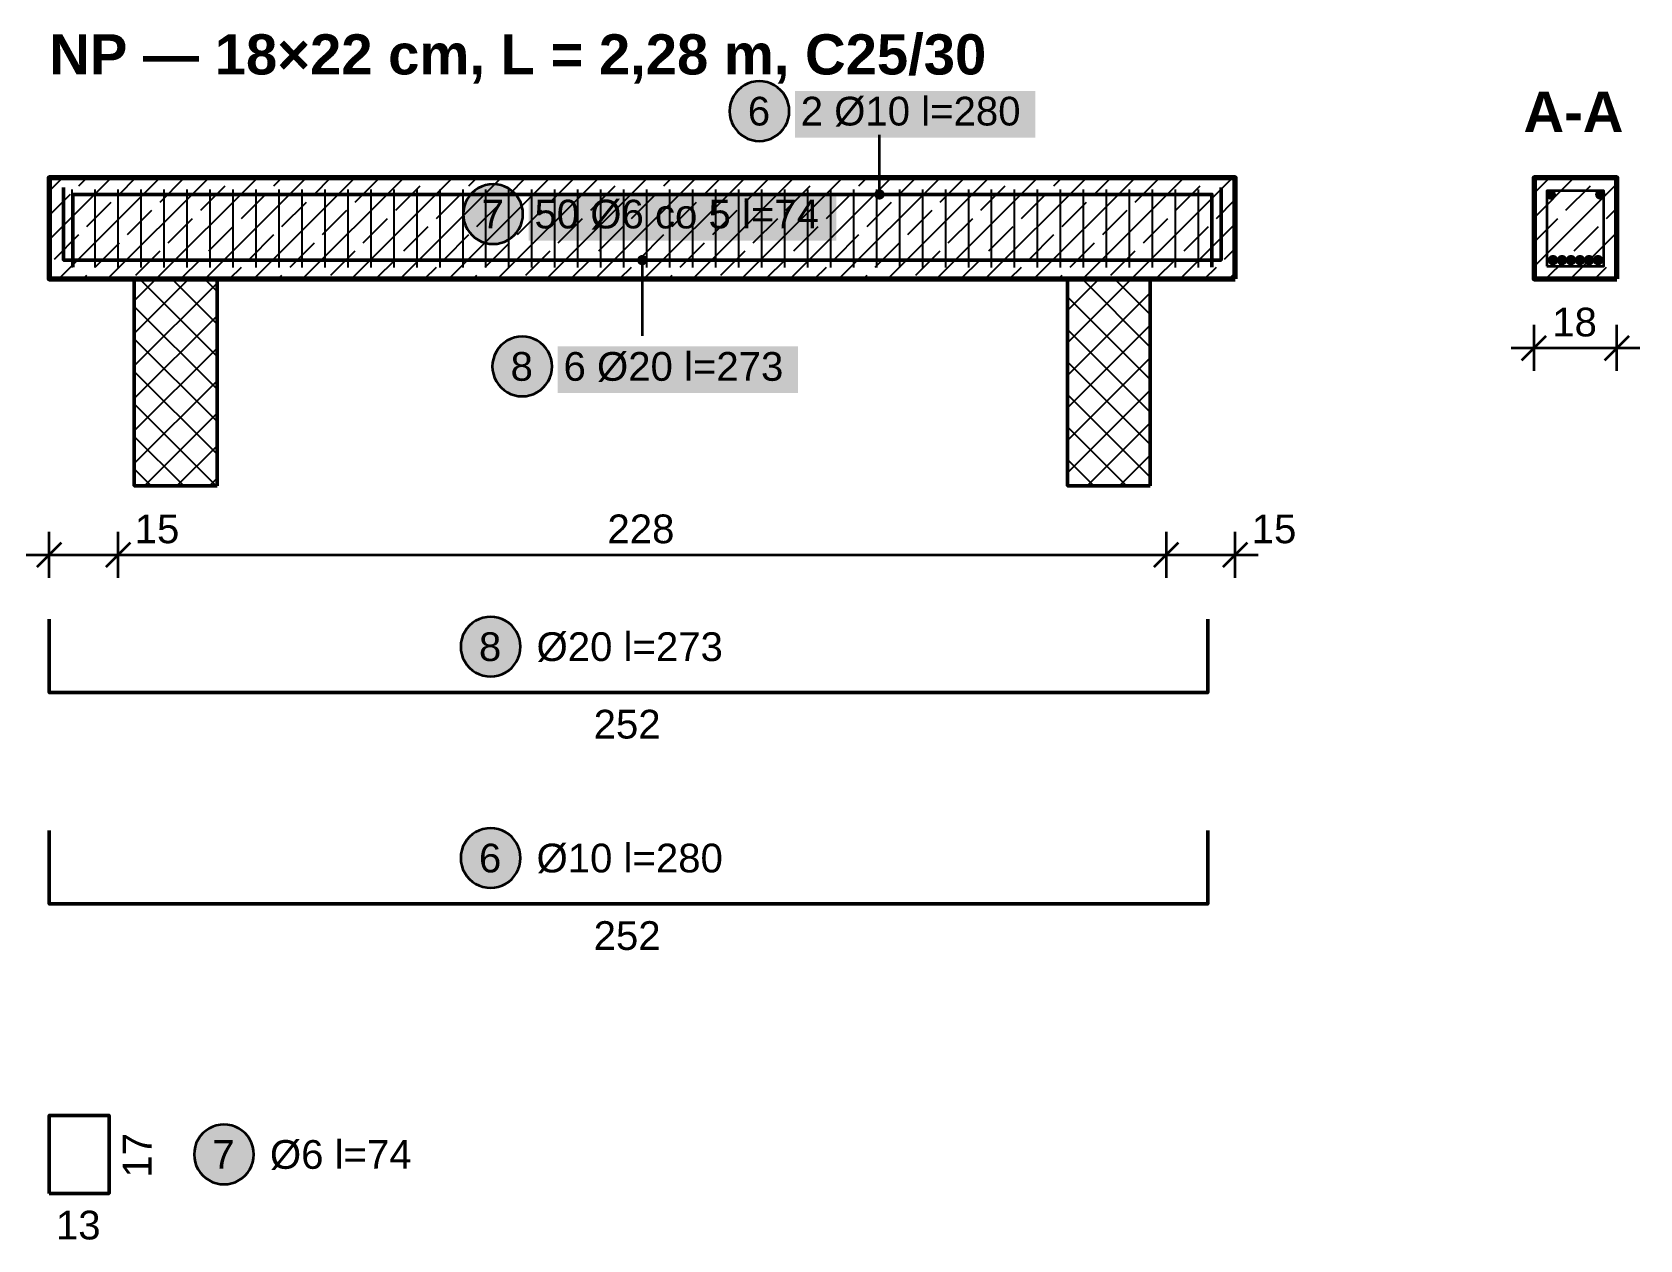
# Model space of a CAD drawing. Header units: metres. Extents: x 0.1 to 13.6, y -9.2 to -0.1.
# Drawn here: x 10.143 to 13.64, y -5.891 to -3.263 of the extents above; entities that cross this region are included whole.
import ezdxf

# ---------------------------------------------------------------- set-up
doc = ezdxf.new("R2010")
doc.units = ezdxf.units.M
for name, color, linetype, lineweight in [('A-KRESKOWANIE', 8, 'Continuous', 18), ('A-MASKA', 7, 'Continuous', 18), ('A-OPISY', 2, 'Continuous', 25), ('K-KONSTR', 7, 'Continuous', 50), ('K-WYMIARY', 1, 'Continuous', 25), ('K-ZBROJENIE', 1, 'Continuous', 100), ('K-ZBROJENIE-OPIS', 2, 'Continuous', 25)]:
    doc.layers.add(name, color=color, linetype=linetype, lineweight=lineweight)
doc.styles.add('PL_ARIAL', font='arial.ttf')
doc.styles.add('PL_ARIAL_B', font='arialbd.ttf')

msp = doc.modelspace()

# ---------------------------------------------------------------- hatches: boundary and pattern name
at = {"layer": 'A-MASKA', "true_color": 0xffffff}
for points in [[(11.8022, -3.4923), (12.3248, -3.4923), (12.3248, -3.391), (11.8022, -3.391)], [(11.223, -3.7163), (11.892, -3.7163), (11.892, -3.615), (11.223, -3.615)], [(11.2862, -4.0478), (11.8088, -4.0478), (11.8088, -3.9465), (11.2862, -3.9465)]]:
    msp.add_hatch(color=7, dxfattribs=at).paths.add_polyline_path(points)
at = {"layer": 'K-ZBROJENIE', "true_color": 0x000000}
for points in [[(13.4573, -3.616), (13.4572, -3.6171), (13.457, -3.6182), (13.4568, -3.6193), (13.4564, -3.6203), (13.4559, -3.6213), (13.4554, -3.6223), (13.4547, -3.6231), (13.454, -3.624), (13.4531, -3.6247), (13.4523, -3.6254), (13.4513, -3.6259), (13.4503, -3.6264), (13.4493, -3.6268), (13.4482, -3.627), (13.4471, -3.6272), (13.446, -3.6273), (13.4449, -3.6272), (13.4438, -3.627), (13.4427, -3.6268), (13.4417, -3.6264), (13.4407, -3.6259), (13.4397, -3.6254), (13.4389, -3.6247), (13.438, -3.624), (13.4373, -3.6231), (13.4366, -3.6223), (13.4361, -3.6213), (13.4356, -3.6203), (13.4352, -3.6193), (13.435, -3.6182), (13.4348, -3.6171), (13.4348, -3.616), (13.4348, -3.6149), (13.435, -3.6138), (13.4352, -3.6127), (13.4356, -3.6117), (13.4361, -3.6107), (13.4366, -3.6097), (13.4373, -3.6089), (13.438, -3.608), (13.4389, -3.6073), (13.4397, -3.6066), (13.4407, -3.6061), (13.4417, -3.6056), (13.4427, -3.6052), (13.4438, -3.605), (13.4449, -3.6048), (13.446, -3.6048), (13.4471, -3.6048), (13.4482, -3.605), (13.4493, -3.6052), (13.4503, -3.6056), (13.4513, -3.6061), (13.4523, -3.6066), (13.4531, -3.6073), (13.454, -3.608), (13.4547, -3.6089), (13.4554, -3.6097), (13.4559, -3.6107), (13.4564, -3.6117), (13.4568, -3.6127), (13.457, -3.6138), (13.4572, -3.6149)], [(13.5652, -3.616), (13.5652, -3.6171), (13.565, -3.6182), (13.5648, -3.6193), (13.5644, -3.6203), (13.5639, -3.6213), (13.5634, -3.6223), (13.5627, -3.6231), (13.562, -3.624), (13.5611, -3.6247), (13.5602, -3.6254), (13.5593, -3.6259), (13.5583, -3.6264), (13.5573, -3.6268), (13.5562, -3.627), (13.5551, -3.6272), (13.554, -3.6273), (13.5529, -3.6272), (13.5518, -3.627), (13.5507, -3.6268), (13.5497, -3.6264), (13.5487, -3.6259), (13.5477, -3.6254), (13.5469, -3.6247), (13.546, -3.624), (13.5453, -3.6231), (13.5446, -3.6223), (13.5441, -3.6213), (13.5436, -3.6203), (13.5432, -3.6193), (13.543, -3.6182), (13.5428, -3.6171), (13.5427, -3.616), (13.5428, -3.6149), (13.543, -3.6138), (13.5432, -3.6127), (13.5436, -3.6117), (13.5441, -3.6107), (13.5446, -3.6097), (13.5453, -3.6089), (13.546, -3.608), (13.5469, -3.6073), (13.5477, -3.6066), (13.5487, -3.6061), (13.5497, -3.6056), (13.5507, -3.6052), (13.5518, -3.605), (13.5529, -3.6048), (13.554, -3.6048), (13.5551, -3.6048), (13.5562, -3.605), (13.5573, -3.6052), (13.5583, -3.6056), (13.5593, -3.6061), (13.5602, -3.6066), (13.5611, -3.6073), (13.562, -3.608), (13.5627, -3.6089), (13.5634, -3.6097), (13.5639, -3.6107), (13.5644, -3.6117), (13.5648, -3.6127), (13.565, -3.6138), (13.5652, -3.6149)], [(13.4623, -3.759), (13.4622, -3.7601), (13.462, -3.7612), (13.4618, -3.7623), (13.4614, -3.7633), (13.4609, -3.7643), (13.4604, -3.7653), (13.4597, -3.7661), (13.459, -3.767), (13.4581, -3.7677), (13.4573, -3.7684), (13.4563, -3.7689), (13.4553, -3.7694), (13.4543, -3.7698), (13.4532, -3.77), (13.4521, -3.7702), (13.451, -3.7703), (13.4499, -3.7702), (13.4488, -3.77), (13.4477, -3.7698), (13.4467, -3.7694), (13.4457, -3.7689), (13.4447, -3.7684), (13.4439, -3.7677), (13.443, -3.767), (13.4423, -3.7661), (13.4416, -3.7653), (13.4411, -3.7643), (13.4406, -3.7633), (13.4402, -3.7623), (13.44, -3.7612), (13.4398, -3.7601), (13.4397, -3.759), (13.4398, -3.7579), (13.44, -3.7568), (13.4402, -3.7557), (13.4406, -3.7547), (13.4411, -3.7537), (13.4416, -3.7527), (13.4423, -3.7519), (13.443, -3.751), (13.4439, -3.7503), (13.4447, -3.7496), (13.4457, -3.7491), (13.4467, -3.7486), (13.4477, -3.7482), (13.4488, -3.748), (13.4499, -3.7478), (13.451, -3.7478), (13.4521, -3.7478), (13.4532, -3.748), (13.4543, -3.7482), (13.4553, -3.7486), (13.4563, -3.7491), (13.4573, -3.7496), (13.4581, -3.7503), (13.459, -3.751), (13.4597, -3.7519), (13.4604, -3.7527), (13.4609, -3.7537), (13.4614, -3.7547), (13.4618, -3.7557), (13.462, -3.7568), (13.4622, -3.7579)], [(13.4819, -3.759), (13.4818, -3.7601), (13.4816, -3.7612), (13.4814, -3.7623), (13.481, -3.7633), (13.4805, -3.7643), (13.48, -3.7653), (13.4793, -3.7661), (13.4786, -3.767), (13.4777, -3.7677), (13.4769, -3.7684), (13.4759, -3.7689), (13.4749, -3.7694), (13.4739, -3.7698), (13.4728, -3.77), (13.4717, -3.7702), (13.4706, -3.7703), (13.4695, -3.7702), (13.4684, -3.77), (13.4673, -3.7698), (13.4663, -3.7694), (13.4653, -3.7689), (13.4643, -3.7684), (13.4635, -3.7677), (13.4626, -3.767), (13.4619, -3.7661), (13.4612, -3.7653), (13.4607, -3.7643), (13.4602, -3.7633), (13.4598, -3.7623), (13.4596, -3.7612), (13.4594, -3.7601), (13.4594, -3.759), (13.4594, -3.7579), (13.4596, -3.7568), (13.4598, -3.7557), (13.4602, -3.7547), (13.4607, -3.7537), (13.4612, -3.7527), (13.4619, -3.7519), (13.4626, -3.751), (13.4635, -3.7503), (13.4643, -3.7496), (13.4653, -3.7491), (13.4663, -3.7486), (13.4673, -3.7482), (13.4684, -3.748), (13.4695, -3.7478), (13.4706, -3.7478), (13.4717, -3.7478), (13.4728, -3.748), (13.4739, -3.7482), (13.4749, -3.7486), (13.4759, -3.7491), (13.4769, -3.7496), (13.4777, -3.7503), (13.4786, -3.751), (13.4793, -3.7519), (13.48, -3.7527), (13.4805, -3.7537), (13.481, -3.7547), (13.4814, -3.7557), (13.4816, -3.7568), (13.4818, -3.7579)], [(13.5015, -3.759), (13.5014, -3.7601), (13.5012, -3.7612), (13.501, -3.7623), (13.5006, -3.7633), (13.5001, -3.7643), (13.4996, -3.7653), (13.4989, -3.7661), (13.4982, -3.767), (13.4973, -3.7677), (13.4965, -3.7684), (13.4955, -3.7689), (13.4945, -3.7694), (13.4935, -3.7698), (13.4924, -3.77), (13.4913, -3.7702), (13.4902, -3.7703), (13.4891, -3.7702), (13.488, -3.77), (13.4869, -3.7698), (13.4859, -3.7694), (13.4849, -3.7689), (13.4839, -3.7684), (13.4831, -3.7677), (13.4822, -3.767), (13.4815, -3.7661), (13.4808, -3.7653), (13.4803, -3.7643), (13.4798, -3.7633), (13.4794, -3.7623), (13.4792, -3.7612), (13.479, -3.7601), (13.4789, -3.759), (13.479, -3.7579), (13.4792, -3.7568), (13.4794, -3.7557), (13.4798, -3.7547), (13.4803, -3.7537), (13.4808, -3.7527), (13.4815, -3.7519), (13.4822, -3.751), (13.4831, -3.7503), (13.4839, -3.7496), (13.4849, -3.7491), (13.4859, -3.7486), (13.4869, -3.7482), (13.488, -3.748), (13.4891, -3.7478), (13.4902, -3.7478), (13.4913, -3.7478), (13.4924, -3.748), (13.4935, -3.7482), (13.4945, -3.7486), (13.4955, -3.7491), (13.4965, -3.7496), (13.4973, -3.7503), (13.4982, -3.751), (13.4989, -3.7519), (13.4996, -3.7527), (13.5001, -3.7537), (13.5006, -3.7547), (13.501, -3.7557), (13.5012, -3.7568), (13.5014, -3.7579)], [(13.5211, -3.759), (13.521, -3.7601), (13.5208, -3.7612), (13.5206, -3.7623), (13.5202, -3.7633), (13.5197, -3.7643), (13.5192, -3.7653), (13.5185, -3.7661), (13.5178, -3.767), (13.5169, -3.7677), (13.5161, -3.7684), (13.5151, -3.7689), (13.5141, -3.7694), (13.5131, -3.7698), (13.512, -3.77), (13.5109, -3.7702), (13.5098, -3.7703), (13.5087, -3.7702), (13.5076, -3.77), (13.5065, -3.7698), (13.5055, -3.7694), (13.5045, -3.7689), (13.5035, -3.7684), (13.5027, -3.7677), (13.5018, -3.767), (13.5011, -3.7661), (13.5004, -3.7653), (13.4999, -3.7643), (13.4994, -3.7633), (13.499, -3.7623), (13.4988, -3.7612), (13.4986, -3.7601), (13.4985, -3.759), (13.4986, -3.7579), (13.4988, -3.7568), (13.499, -3.7557), (13.4994, -3.7547), (13.4999, -3.7537), (13.5004, -3.7527), (13.5011, -3.7519), (13.5018, -3.751), (13.5027, -3.7503), (13.5035, -3.7496), (13.5045, -3.7491), (13.5055, -3.7486), (13.5065, -3.7482), (13.5076, -3.748), (13.5087, -3.7478), (13.5098, -3.7478), (13.5109, -3.7478), (13.512, -3.748), (13.5131, -3.7482), (13.5141, -3.7486), (13.5151, -3.7491), (13.5161, -3.7496), (13.5169, -3.7503), (13.5178, -3.751), (13.5185, -3.7519), (13.5192, -3.7527), (13.5197, -3.7537), (13.5202, -3.7547), (13.5206, -3.7557), (13.5208, -3.7568), (13.521, -3.7579)], [(13.5406, -3.759), (13.5406, -3.7601), (13.5404, -3.7612), (13.5402, -3.7623), (13.5398, -3.7633), (13.5393, -3.7643), (13.5388, -3.7653), (13.5381, -3.7661), (13.5374, -3.767), (13.5365, -3.7677), (13.5357, -3.7684), (13.5347, -3.7689), (13.5337, -3.7694), (13.5327, -3.7698), (13.5316, -3.77), (13.5305, -3.7702), (13.5294, -3.7703), (13.5283, -3.7702), (13.5272, -3.77), (13.5261, -3.7698), (13.5251, -3.7694), (13.5241, -3.7689), (13.5231, -3.7684), (13.5223, -3.7677), (13.5214, -3.767), (13.5207, -3.7661), (13.52, -3.7653), (13.5195, -3.7643), (13.519, -3.7633), (13.5186, -3.7623), (13.5184, -3.7612), (13.5182, -3.7601), (13.5181, -3.759), (13.5182, -3.7579), (13.5184, -3.7568), (13.5186, -3.7557), (13.519, -3.7547), (13.5195, -3.7537), (13.52, -3.7527), (13.5207, -3.7519), (13.5214, -3.751), (13.5223, -3.7503), (13.5231, -3.7496), (13.5241, -3.7491), (13.5251, -3.7486), (13.5261, -3.7482), (13.5272, -3.748), (13.5283, -3.7478), (13.5294, -3.7478), (13.5305, -3.7478), (13.5316, -3.748), (13.5327, -3.7482), (13.5337, -3.7486), (13.5347, -3.7491), (13.5357, -3.7496), (13.5365, -3.7503), (13.5374, -3.751), (13.5381, -3.7519), (13.5388, -3.7527), (13.5393, -3.7537), (13.5398, -3.7547), (13.5402, -3.7557), (13.5404, -3.7568), (13.5406, -3.7579)], [(13.5602, -3.759), (13.5602, -3.7601), (13.56, -3.7612), (13.5598, -3.7623), (13.5594, -3.7633), (13.5589, -3.7643), (13.5584, -3.7653), (13.5577, -3.7661), (13.557, -3.767), (13.5561, -3.7677), (13.5553, -3.7684), (13.5543, -3.7689), (13.5533, -3.7694), (13.5523, -3.7698), (13.5512, -3.77), (13.5501, -3.7702), (13.549, -3.7703), (13.5479, -3.7702), (13.5468, -3.77), (13.5457, -3.7698), (13.5447, -3.7694), (13.5437, -3.7689), (13.5427, -3.7684), (13.5419, -3.7677), (13.541, -3.767), (13.5403, -3.7661), (13.5396, -3.7653), (13.5391, -3.7643), (13.5386, -3.7633), (13.5382, -3.7623), (13.538, -3.7612), (13.5378, -3.7601), (13.5377, -3.759), (13.5378, -3.7579), (13.538, -3.7568), (13.5382, -3.7557), (13.5386, -3.7547), (13.5391, -3.7537), (13.5396, -3.7527), (13.5403, -3.7519), (13.541, -3.751), (13.5419, -3.7503), (13.5427, -3.7496), (13.5437, -3.7491), (13.5447, -3.7486), (13.5457, -3.7482), (13.5468, -3.748), (13.5479, -3.7478), (13.549, -3.7478), (13.5501, -3.7478), (13.5512, -3.748), (13.5523, -3.7482), (13.5533, -3.7486), (13.5543, -3.7491), (13.5553, -3.7496), (13.5561, -3.7503), (13.557, -3.751), (13.5577, -3.7519), (13.5584, -3.7527), (13.5589, -3.7537), (13.5594, -3.7547), (13.5598, -3.7557), (13.56, -3.7568), (13.5602, -3.7579)]]:
    msp.add_hatch(color=7, dxfattribs=at).paths.add_polyline_path(points)
at = {"layer": 'K-ZBROJENIE-OPIS', "true_color": 0xffffff}
for points in [[(11.7897, -3.4348), (11.7892, -3.4263), (11.7875, -3.4179), (11.7848, -3.4099), (11.781, -3.4022), (11.7763, -3.3952), (11.7707, -3.3888), (11.7643, -3.3832), (11.7572, -3.3785), (11.7496, -3.3747), (11.7416, -3.372), (11.7332, -3.3703), (11.7247, -3.3698), (11.7163, -3.3703), (11.7079, -3.372), (11.6999, -3.3747), (11.6922, -3.3785), (11.6852, -3.3832), (11.6788, -3.3888), (11.6732, -3.3952), (11.6685, -3.4022), (11.6647, -3.4099), (11.662, -3.4179), (11.6603, -3.4263), (11.6597, -3.4348), (11.6603, -3.4432), (11.662, -3.4516), (11.6647, -3.4596), (11.6685, -3.4673), (11.6732, -3.4743), (11.6788, -3.4807), (11.6852, -3.4863), (11.6922, -3.491), (11.6999, -3.4948), (11.7079, -3.4975), (11.7163, -3.4992), (11.7247, -3.4998), (11.7332, -3.4992), (11.7416, -3.4975), (11.7496, -3.4948), (11.7572, -3.491), (11.7643, -3.4863), (11.7707, -3.4807), (11.7763, -3.4743), (11.781, -3.4673), (11.7848, -3.4596), (11.7875, -3.4516), (11.7892, -3.4432)], [(11.2105, -3.6588), (11.21, -3.6503), (11.2083, -3.6419), (11.2056, -3.6339), (11.2018, -3.6263), (11.1971, -3.6192), (11.1915, -3.6128), (11.1851, -3.6072), (11.178, -3.6025), (11.1704, -3.5987), (11.1624, -3.596), (11.154, -3.5943), (11.1455, -3.5938), (11.1371, -3.5943), (11.1287, -3.596), (11.1207, -3.5987), (11.113, -3.6025), (11.106, -3.6072), (11.0996, -3.6128), (11.094, -3.6192), (11.0892, -3.6263), (11.0855, -3.6339), (11.0828, -3.6419), (11.0811, -3.6503), (11.0805, -3.6588), (11.0811, -3.6672), (11.0828, -3.6756), (11.0855, -3.6836), (11.0892, -3.6913), (11.094, -3.6983), (11.0996, -3.7047), (11.106, -3.7103), (11.113, -3.715), (11.1207, -3.7188), (11.1287, -3.7215), (11.1371, -3.7232), (11.1455, -3.7238), (11.154, -3.7232), (11.1624, -3.7215), (11.1704, -3.7188), (11.178, -3.715), (11.1851, -3.7103), (11.1915, -3.7047), (11.1971, -3.6983), (11.2018, -3.6913), (11.2056, -3.6836), (11.2083, -3.6756), (11.21, -3.6672)], [(11.2737, -3.9903), (11.2732, -3.9818), (11.2715, -3.9734), (11.2688, -3.9654), (11.265, -3.9578), (11.2603, -3.9507), (11.2547, -3.9443), (11.2483, -3.9387), (11.2412, -3.934), (11.2336, -3.9302), (11.2256, -3.9275), (11.2172, -3.9258), (11.2087, -3.9253), (11.2003, -3.9258), (11.1919, -3.9275), (11.1839, -3.9302), (11.1762, -3.934), (11.1692, -3.9387), (11.1628, -3.9443), (11.1572, -3.9507), (11.1525, -3.9578), (11.1487, -3.9654), (11.146, -3.9734), (11.1443, -3.9818), (11.1437, -3.9903), (11.1443, -3.9987), (11.146, -4.0071), (11.1487, -4.0151), (11.1525, -4.0228), (11.1572, -4.0298), (11.1628, -4.0362), (11.1692, -4.0418), (11.1762, -4.0465), (11.1839, -4.0503), (11.1919, -4.053), (11.2003, -4.0547), (11.2087, -4.0553), (11.2172, -4.0547), (11.2256, -4.053), (11.2336, -4.0503), (11.2412, -4.0465), (11.2483, -4.0418), (11.2547, -4.0362), (11.2603, -4.0298), (11.265, -4.0228), (11.2688, -4.0151), (11.2715, -4.0071), (11.2732, -3.9987)], [(11.205, -4.6), (11.2044, -4.5915), (11.2028, -4.5832), (11.2001, -4.5751), (11.1963, -4.5675), (11.1916, -4.5604), (11.186, -4.554), (11.1796, -4.5484), (11.1725, -4.5437), (11.1649, -4.5399), (11.1568, -4.5372), (11.1485, -4.5356), (11.14, -4.535), (11.1315, -4.5356), (11.1232, -4.5372), (11.1151, -4.5399), (11.1075, -4.5437), (11.1004, -4.5484), (11.094, -4.554), (11.0884, -4.5604), (11.0837, -4.5675), (11.0799, -4.5751), (11.0772, -4.5832), (11.0756, -4.5915), (11.075, -4.6), (11.0756, -4.6085), (11.0772, -4.6168), (11.0799, -4.6249), (11.0837, -4.6325), (11.0884, -4.6396), (11.094, -4.646), (11.1004, -4.6516), (11.1075, -4.6563), (11.1151, -4.6601), (11.1232, -4.6628), (11.1315, -4.6644), (11.14, -4.665), (11.1485, -4.6644), (11.1568, -4.6628), (11.1649, -4.6601), (11.1725, -4.6563), (11.1796, -4.6516), (11.186, -4.646), (11.1916, -4.6396), (11.1963, -4.6325), (11.2001, -4.6249), (11.2028, -4.6168), (11.2044, -4.6085)], [(11.205, -5.06), (11.2044, -5.0515), (11.2028, -5.0432), (11.2001, -5.0351), (11.1963, -5.0275), (11.1916, -5.0204), (11.186, -5.014), (11.1796, -5.0084), (11.1725, -5.0037), (11.1649, -4.9999), (11.1568, -4.9972), (11.1485, -4.9956), (11.14, -4.995), (11.1315, -4.9956), (11.1232, -4.9972), (11.1151, -4.9999), (11.1075, -5.0037), (11.1004, -5.0084), (11.094, -5.014), (11.0884, -5.0204), (11.0837, -5.0275), (11.0799, -5.0351), (11.0772, -5.0432), (11.0756, -5.0515), (11.075, -5.06), (11.0756, -5.0685), (11.0772, -5.0768), (11.0799, -5.0849), (11.0837, -5.0925), (11.0884, -5.0996), (11.094, -5.106), (11.1004, -5.1116), (11.1075, -5.1163), (11.1151, -5.1201), (11.1232, -5.1228), (11.1315, -5.1244), (11.14, -5.125), (11.1485, -5.1244), (11.1568, -5.1228), (11.1649, -5.1201), (11.1725, -5.1163), (11.1796, -5.1116), (11.186, -5.106), (11.1916, -5.0996), (11.1963, -5.0925), (11.2001, -5.0849), (11.2028, -5.0768), (11.2044, -5.0685)], [(10.625, -5.705), (10.6244, -5.6965), (10.6228, -5.6882), (10.6201, -5.6801), (10.6163, -5.6725), (10.6116, -5.6654), (10.606, -5.659), (10.5996, -5.6534), (10.5925, -5.6487), (10.5849, -5.6449), (10.5768, -5.6422), (10.5685, -5.6406), (10.56, -5.64), (10.5515, -5.6406), (10.5432, -5.6422), (10.5351, -5.6449), (10.5275, -5.6487), (10.5204, -5.6534), (10.514, -5.659), (10.5084, -5.6654), (10.5037, -5.6725), (10.4999, -5.6801), (10.4972, -5.6882), (10.4956, -5.6965), (10.495, -5.705), (10.4956, -5.7135), (10.4972, -5.7218), (10.4999, -5.7299), (10.5037, -5.7375), (10.5084, -5.7446), (10.514, -5.751), (10.5204, -5.7566), (10.5275, -5.7613), (10.5351, -5.7651), (10.5432, -5.7678), (10.5515, -5.7694), (10.56, -5.77), (10.5685, -5.7694), (10.5768, -5.7678), (10.5849, -5.7651), (10.5925, -5.7613), (10.5996, -5.7566), (10.606, -5.751), (10.6116, -5.7446), (10.6163, -5.7375), (10.6201, -5.7299), (10.6228, -5.7218), (10.6244, -5.7135)]]:
    msp.add_hatch(color=7, dxfattribs=at).paths.add_polyline_path(points)
at = {"layer": 'K-ZBROJENIE-OPIS', "true_color": 0x000000}
for points in [[(11.9972, -3.616), (11.9969, -3.6131), (11.9957, -3.6104), (11.994, -3.608), (11.9916, -3.6063), (11.9889, -3.6051), (11.986, -3.6048), (11.9831, -3.6051), (11.9804, -3.6063), (11.978, -3.608), (11.9763, -3.6104), (11.9751, -3.6131), (11.9747, -3.616), (11.9751, -3.6189), (11.9763, -3.6216), (11.978, -3.624), (11.9804, -3.6257), (11.9831, -3.6269), (11.986, -3.6273), (11.9889, -3.6269), (11.9916, -3.6257), (11.994, -3.624), (11.9957, -3.6216), (11.9969, -3.6189)], [(11.4812, -3.759), (11.4809, -3.7561), (11.4797, -3.7534), (11.478, -3.751), (11.4756, -3.7493), (11.4729, -3.7481), (11.47, -3.7478), (11.4671, -3.7481), (11.4644, -3.7493), (11.462, -3.751), (11.4603, -3.7534), (11.4591, -3.7561), (11.4587, -3.759), (11.4591, -3.7619), (11.4603, -3.7646), (11.462, -3.767), (11.4644, -3.7687), (11.4671, -3.7699), (11.47, -3.7703), (11.4729, -3.7699), (11.4756, -3.7687), (11.478, -3.767), (11.4797, -3.7646), (11.4809, -3.7619)]]:
    msp.add_hatch(color=7, dxfattribs=at).paths.add_polyline_path(points)

# ---------------------------------------------------------------- linework, layer by layer
at = {"layer": 'A-KRESKOWANIE', "lineweight": 25, "ltscale": 0.025}
for points in [[(10.18, -3.7146), (10.3146, -3.58)], [(10.18, -3.6086), (10.2086, -3.58)], [(10.2007, -3.8), (10.4207, -3.58)], [(10.2442, -3.5974), (10.2616, -3.58)], [(10.3068, -3.8), (10.5268, -3.58)], [(10.3326, -3.6151), (10.3677, -3.58)], [(10.4128, -3.8), (10.6328, -3.58)], [(10.421, -3.6328), (10.4737, -3.58)], [(10.5094, -3.6504), (10.5624, -3.5974)], [(10.5189, -3.8), (10.7389, -3.58)], [(10.625, -3.8), (10.845, -3.58)], [(10.6685, -3.5974), (10.6859, -3.58)], [(10.731, -3.8), (10.951, -3.58)], [(10.7569, -3.6151), (10.7919, -3.58)], [(10.8371, -3.8), (11.0571, -3.58)], [(10.8453, -3.6328), (10.898, -3.58)], [(10.9336, -3.6504), (10.9867, -3.5974)], [(10.9432, -3.8), (11.1632, -3.58)], [(11.0492, -3.8), (11.2692, -3.58)], [(11.0927, -3.5974), (11.1101, -3.58)], [(11.1553, -3.8), (11.3753, -3.58)], [(11.1811, -3.6151), (11.2162, -3.58)], [(11.2614, -3.8), (11.4814, -3.58)], [(11.2695, -3.6328), (11.3223, -3.58)], [(11.3579, -3.6504), (11.4109, -3.5974)], [(11.3674, -3.8), (11.5874, -3.58)], [(11.4735, -3.8), (11.6935, -3.58)], [(11.517, -3.5974), (11.5344, -3.58)], [(11.5796, -3.8), (11.7996, -3.58)], [(11.6054, -3.6151), (11.6405, -3.58)], [(11.6856, -3.8), (11.9056, -3.58)], [(11.6938, -3.6328), (11.7465, -3.58)], [(11.7822, -3.6504), (11.8352, -3.5974)], [(11.7917, -3.8), (12.0117, -3.58)], [(11.8978, -3.8), (12.1178, -3.58)], [(11.9413, -3.5974), (11.9587, -3.58)], [(12.0038, -3.8), (12.2238, -3.58)], [(12.0297, -3.6151), (12.0647, -3.58)], [(12.1099, -3.8), (12.3299, -3.58)], [(12.118, -3.6328), (12.1708, -3.58)], [(12.2064, -3.6504), (12.2595, -3.5974)], [(12.216, -3.8), (12.436, -3.58)], [(12.322, -3.8), (12.542, -3.58)], [(12.3655, -3.5974), (12.3829, -3.58)], [(12.4281, -3.8), (12.6481, -3.58)], [(12.4539, -3.6151), (12.489, -3.58)], [(12.5342, -3.8), (12.7542, -3.58)], [(12.5423, -3.6328), (12.5951, -3.58)], [(12.6307, -3.6504), (12.6837, -3.5974)], [(13.41, -3.6666), (13.4966, -3.58)], [(13.41, -3.6136), (13.4436, -3.58)], [(13.41, -3.7727), (13.59, -3.5927)], [(13.4792, -3.6504), (13.5323, -3.5974)], [(10.18, -3.6616), (10.2265, -3.6151)], [(10.2619, -3.6858), (10.3149, -3.6328)], [(10.5978, -3.6681), (10.6508, -3.6151)], [(10.6862, -3.6858), (10.7392, -3.6328)], [(11.022, -3.6681), (11.0751, -3.6151)], [(11.1104, -3.6858), (11.1634, -3.6328)], [(11.4463, -3.6681), (11.4993, -3.6151)], [(11.5347, -3.6858), (11.5877, -3.6328)], [(11.8706, -3.6681), (11.9236, -3.6151)], [(11.9589, -3.6858), (12.012, -3.6328)], [(12.2948, -3.6681), (12.3479, -3.6151)], [(12.3832, -3.6858), (12.4362, -3.6328)], [(12.7191, -3.6681), (12.76, -3.6272)], [(10.3503, -3.7035), (10.4033, -3.6504)], [(10.4387, -3.7211), (10.4917, -3.6681)], [(10.7745, -3.7035), (10.8276, -3.6504)], [(10.8629, -3.7211), (10.916, -3.6681)], [(11.1988, -3.7035), (11.2518, -3.6504)], [(11.2872, -3.7211), (11.3402, -3.6681)], [(11.6231, -3.7035), (11.6761, -3.6504)], [(11.7115, -3.7211), (11.7645, -3.6681)], [(12.0473, -3.7035), (12.1004, -3.6504)], [(12.1357, -3.7211), (12.1888, -3.6681)], [(12.4716, -3.7035), (12.5246, -3.6504)], [(12.56, -3.7211), (12.613, -3.6681)], [(13.41, -3.7197), (13.4615, -3.6681)], [(13.5676, -3.6681), (13.59, -3.6457)], [(10.1912, -3.7565), (10.2442, -3.7035)], [(10.5271, -3.7388), (10.5801, -3.6858)], [(10.6154, -3.7565), (10.6685, -3.7035)], [(10.9513, -3.7388), (11.0043, -3.6858)], [(11.0397, -3.7565), (11.0927, -3.7035)], [(11.3756, -3.7388), (11.4286, -3.6858)], [(11.464, -3.7565), (11.517, -3.7035)], [(11.7998, -3.7388), (11.8529, -3.6858)], [(11.8882, -3.7565), (11.9413, -3.7035)], [(12.2241, -3.7388), (12.2771, -3.6858)], [(12.3125, -3.7565), (12.3655, -3.7035)], [(12.6402, -3.8), (12.76, -3.6802)], [(12.6484, -3.7388), (12.7014, -3.6858)], [(13.4888, -3.8), (13.59, -3.6988)], [(13.4969, -3.7388), (13.5499, -3.6858)], [(10.2796, -3.7742), (10.3326, -3.7211)], [(10.368, -3.7919), (10.421, -3.7388)], [(10.7038, -3.7742), (10.7569, -3.7211)], [(10.7922, -3.7919), (10.8453, -3.7388)], [(11.1281, -3.7742), (11.1811, -3.7211)], [(11.2165, -3.7919), (11.2695, -3.7388)], [(11.5524, -3.7742), (11.6054, -3.7211)], [(11.6407, -3.7919), (11.6938, -3.7388)], [(11.9766, -3.7742), (12.0297, -3.7211)], [(12.065, -3.7919), (12.118, -3.7388)], [(12.4009, -3.7742), (12.4539, -3.7211)], [(12.4893, -3.7919), (12.5423, -3.7388)], [(12.7368, -3.7565), (12.76, -3.7333)], [(10.4659, -3.8), (10.5094, -3.7565)], [(10.5719, -3.8), (10.5978, -3.7742)], [(10.8901, -3.8), (10.9336, -3.7565)], [(10.9962, -3.8), (11.022, -3.7742)], [(11.3144, -3.8), (11.3579, -3.7565)], [(11.4205, -3.8), (11.4463, -3.7742)], [(11.7387, -3.8), (11.7822, -3.7565)], [(11.8447, -3.8), (11.8706, -3.7742)], [(12.1629, -3.8), (12.2064, -3.7565)], [(12.269, -3.8), (12.2948, -3.7742)], [(12.5872, -3.8), (12.6307, -3.7565)], [(12.6933, -3.8), (12.7191, -3.7742)], [(13.4357, -3.8), (13.4792, -3.7565)], [(13.5418, -3.8), (13.5676, -3.7742)], [(13.5853, -3.7565), (13.59, -3.7518)], [(10.2537, -3.8), (10.2619, -3.7919)], [(10.365, -3.9186), (10.4836, -3.8)], [(10.365, -3.8478), (10.4128, -3.8)], [(10.365, -3.9893), (10.545, -3.8093)], [(10.545, -3.9689), (10.3761, -3.8)], [(10.545, -3.8982), (10.4468, -3.8)], [(10.545, -3.8275), (10.5175, -3.8)], [(10.678, -3.8), (10.6862, -3.7919)], [(11.1023, -3.8), (11.1104, -3.7919)], [(11.5265, -3.8), (11.5347, -3.7919)], [(11.9508, -3.8), (11.9589, -3.7919)], [(12.3751, -3.8), (12.3832, -3.7919)], [(12.395, -3.9392), (12.5342, -3.8)], [(12.395, -3.8685), (12.4635, -3.8)], [(12.575, -3.9483), (12.4267, -3.8)], [(12.575, -3.8776), (12.4974, -3.8)], [(12.575, -3.8069), (12.5681, -3.8)], [(12.7463, -3.8), (12.76, -3.7863)], [(12.395, -4.0099), (12.575, -3.8299)], [(12.575, -4.019), (12.395, -3.839)], [(10.545, -4.0396), (10.365, -3.8596)], [(10.365, -4.06), (10.545, -3.88)], [(12.395, -4.0806), (12.575, -3.9006)], [(12.575, -4.0897), (12.395, -3.9097)], [(10.545, -4.1103), (10.365, -3.9303)], [(10.365, -4.1307), (10.545, -3.9507)], [(12.395, -4.1513), (12.575, -3.9713)], [(12.575, -4.1604), (12.395, -3.9804)], [(10.545, -4.181), (10.365, -4.001)], [(10.365, -4.2014), (10.545, -4.0214)], [(12.395, -4.222), (12.575, -4.042)], [(12.575, -4.2311), (12.395, -4.0511)], [(10.5433, -4.25), (10.365, -4.0717)], [(10.3871, -4.25), (10.545, -4.0921)], [(12.5231, -4.25), (12.395, -4.1219)], [(12.4377, -4.25), (12.575, -4.1127)], [(10.4725, -4.25), (10.365, -4.1425)], [(10.4578, -4.25), (10.545, -4.1628)], [(12.4524, -4.25), (12.395, -4.1926)], [(12.5084, -4.25), (12.575, -4.1834)], [(10.4018, -4.25), (10.365, -4.2132)], [(10.5285, -4.25), (10.545, -4.2335)]]:
    msp.add_lwpolyline(points, dxfattribs=at)
at = {"layer": 'K-KONSTR', "lineweight": 70, "ltscale": 0.025}
for points in [[(12.76, -3.8), (12.76, -3.58), (10.18, -3.58), (10.18, -3.8)], [(13.59, -3.8), (13.59, -3.58), (13.41, -3.58), (13.41, -3.8)]]:
    msp.add_lwpolyline(points, close=True, dxfattribs=at)
at = {"layer": 'K-KONSTR', "lineweight": 50, "ltscale": 0.025}
for points in [[(10.545, -4.25), (10.545, -3.8), (10.365, -3.8), (10.365, -4.25)], [(12.575, -4.25), (12.575, -3.8), (12.395, -3.8), (12.395, -4.25)]]:
    msp.add_lwpolyline(points, close=True, dxfattribs=at)
at = {"layer": 'K-WYMIARY', "lineweight": 35, "ltscale": 0.025}
for points in [[(13.41, -4), (13.41, -3.9)], [(13.59, -4), (13.59, -3.9)], [(13.36, -3.95), (13.64, -3.95)], [(13.3835, -3.9765), (13.4365, -3.9235)], [(13.5635, -3.9765), (13.6165, -3.9235)], [(10.18, -4.45), (10.18, -4.35)], [(10.33, -4.45), (10.33, -4.35)], [(12.61, -4.45), (12.61, -4.35)], [(12.76, -4.45), (12.76, -4.35)], [(10.13, -4.4), (12.81, -4.4)], [(10.1535, -4.4265), (10.2065, -4.3735)], [(10.3035, -4.4265), (10.3565, -4.3735)], [(12.5835, -4.4265), (12.6365, -4.3735)], [(12.7335, -4.4265), (12.7865, -4.3735)]]:
    msp.add_lwpolyline(points, dxfattribs=at)
at = {"layer": 'K-ZBROJENIE', "lineweight": 50, "ltscale": 0.025}
for points in [[(10.211, -3.601), (10.211, -3.759), (12.729, -3.759), (12.729, -3.601)], [(10.231, -3.774), (10.231, -3.616), (12.709, -3.616), (12.709, -3.774)], [(10.18, -4.54), (10.18, -4.7), (12.7, -4.7), (12.7, -4.54)], [(10.18, -5), (10.18, -5.16), (12.7, -5.16), (12.7, -5)]]:
    msp.add_lwpolyline(points, dxfattribs=at)
at = {"layer": 'K-ZBROJENIE', "lineweight": 25, "ltscale": 0.025}
for points in [[(10.23, -3.775), (10.23, -3.605)], [(10.28, -3.775), (10.28, -3.605)], [(10.33, -3.775), (10.33, -3.605)], [(10.38, -3.775), (10.38, -3.605)], [(10.43, -3.775), (10.43, -3.605)], [(10.48, -3.775), (10.48, -3.605)], [(10.53, -3.775), (10.53, -3.605)], [(10.58, -3.775), (10.58, -3.605)], [(10.63, -3.775), (10.63, -3.605)], [(10.68, -3.775), (10.68, -3.605)], [(10.73, -3.775), (10.73, -3.605)], [(10.78, -3.775), (10.78, -3.605)], [(10.83, -3.775), (10.83, -3.605)], [(10.88, -3.775), (10.88, -3.605)], [(10.93, -3.775), (10.93, -3.605)], [(10.98, -3.775), (10.98, -3.605)], [(11.03, -3.775), (11.03, -3.605)], [(11.08, -3.775), (11.08, -3.605)], [(11.13, -3.775), (11.13, -3.605)], [(11.18, -3.775), (11.18, -3.605)], [(11.23, -3.775), (11.23, -3.605)], [(11.28, -3.775), (11.28, -3.605)], [(11.33, -3.775), (11.33, -3.605)], [(11.38, -3.775), (11.38, -3.605)], [(11.43, -3.775), (11.43, -3.605)], [(11.48, -3.775), (11.48, -3.605)], [(11.53, -3.775), (11.53, -3.605)], [(11.58, -3.775), (11.58, -3.605)], [(11.63, -3.775), (11.63, -3.605)], [(11.68, -3.775), (11.68, -3.605)], [(11.73, -3.775), (11.73, -3.605)], [(11.78, -3.775), (11.78, -3.605)], [(11.83, -3.775), (11.83, -3.605)], [(11.88, -3.775), (11.88, -3.605)], [(11.93, -3.775), (11.93, -3.605)], [(11.98, -3.775), (11.98, -3.605)], [(12.03, -3.775), (12.03, -3.605)], [(12.08, -3.775), (12.08, -3.605)], [(12.13, -3.775), (12.13, -3.605)], [(12.18, -3.775), (12.18, -3.605)], [(12.23, -3.775), (12.23, -3.605)], [(12.28, -3.775), (12.28, -3.605)], [(12.33, -3.775), (12.33, -3.605)], [(12.38, -3.775), (12.38, -3.605)], [(12.43, -3.775), (12.43, -3.605)], [(12.48, -3.775), (12.48, -3.605)], [(12.53, -3.775), (12.53, -3.605)], [(12.58, -3.775), (12.58, -3.605)], [(12.63, -3.775), (12.63, -3.605)], [(12.68, -3.775), (12.68, -3.605)]]:
    msp.add_lwpolyline(points, dxfattribs=at)
at = {"layer": 'K-ZBROJENIE', "lineweight": 35, "ltscale": 0.025}
msp.add_lwpolyline([(13.438, -3.772), (13.562, -3.772), (13.562, -3.608), (13.438, -3.608)], close=True, dxfattribs=at)
at = {"layer": 'K-ZBROJENIE', "lineweight": 50, "ltscale": 0.025}
msp.add_lwpolyline([(10.18, -5.79), (10.31, -5.79), (10.31, -5.62), (10.18, -5.62)], close=True, dxfattribs=at)
at = {"layer": 'K-ZBROJENIE-OPIS', "lineweight": 35, "ltscale": 0.025}
for points in [[(11.7897, -3.4348), (11.7892, -3.4263), (11.7875, -3.4179), (11.7848, -3.4099), (11.781, -3.4022), (11.7763, -3.3952), (11.7707, -3.3888), (11.7643, -3.3832), (11.7572, -3.3785), (11.7496, -3.3747), (11.7416, -3.372), (11.7332, -3.3703), (11.7247, -3.3698), (11.7163, -3.3703), (11.7079, -3.372), (11.6999, -3.3747), (11.6922, -3.3785), (11.6852, -3.3832), (11.6788, -3.3888), (11.6732, -3.3952), (11.6685, -3.4022), (11.6647, -3.4099), (11.662, -3.4179), (11.6603, -3.4263), (11.6597, -3.4348), (11.6603, -3.4432), (11.662, -3.4516), (11.6647, -3.4596), (11.6685, -3.4673), (11.6732, -3.4743), (11.6788, -3.4807), (11.6852, -3.4863), (11.6922, -3.491), (11.6999, -3.4948), (11.7079, -3.4975), (11.7163, -3.4992), (11.7247, -3.4998), (11.7332, -3.4992), (11.7416, -3.4975), (11.7496, -3.4948), (11.7572, -3.491), (11.7643, -3.4863), (11.7707, -3.4807), (11.7763, -3.4743), (11.781, -3.4673), (11.7848, -3.4596), (11.7875, -3.4516), (11.7892, -3.4432)], [(11.2105, -3.6588), (11.21, -3.6503), (11.2083, -3.6419), (11.2056, -3.6339), (11.2018, -3.6263), (11.1971, -3.6192), (11.1915, -3.6128), (11.1851, -3.6072), (11.178, -3.6025), (11.1704, -3.5987), (11.1624, -3.596), (11.154, -3.5943), (11.1455, -3.5938), (11.1371, -3.5943), (11.1287, -3.596), (11.1207, -3.5987), (11.113, -3.6025), (11.106, -3.6072), (11.0996, -3.6128), (11.094, -3.6192), (11.0892, -3.6263), (11.0855, -3.6339), (11.0828, -3.6419), (11.0811, -3.6503), (11.0805, -3.6588), (11.0811, -3.6672), (11.0828, -3.6756), (11.0855, -3.6836), (11.0892, -3.6913), (11.094, -3.6983), (11.0996, -3.7047), (11.106, -3.7103), (11.113, -3.715), (11.1207, -3.7188), (11.1287, -3.7215), (11.1371, -3.7232), (11.1455, -3.7238), (11.154, -3.7232), (11.1624, -3.7215), (11.1704, -3.7188), (11.178, -3.715), (11.1851, -3.7103), (11.1915, -3.7047), (11.1971, -3.6983), (11.2018, -3.6913), (11.2056, -3.6836), (11.2083, -3.6756), (11.21, -3.6672)], [(11.2737, -3.9903), (11.2732, -3.9818), (11.2715, -3.9734), (11.2688, -3.9654), (11.265, -3.9578), (11.2603, -3.9507), (11.2547, -3.9443), (11.2483, -3.9387), (11.2412, -3.934), (11.2336, -3.9302), (11.2256, -3.9275), (11.2172, -3.9258), (11.2087, -3.9253), (11.2003, -3.9258), (11.1919, -3.9275), (11.1839, -3.9302), (11.1762, -3.934), (11.1692, -3.9387), (11.1628, -3.9443), (11.1572, -3.9507), (11.1525, -3.9578), (11.1487, -3.9654), (11.146, -3.9734), (11.1443, -3.9818), (11.1437, -3.9903), (11.1443, -3.9987), (11.146, -4.0071), (11.1487, -4.0151), (11.1525, -4.0228), (11.1572, -4.0298), (11.1628, -4.0362), (11.1692, -4.0418), (11.1762, -4.0465), (11.1839, -4.0503), (11.1919, -4.053), (11.2003, -4.0547), (11.2087, -4.0553), (11.2172, -4.0547), (11.2256, -4.053), (11.2336, -4.0503), (11.2412, -4.0465), (11.2483, -4.0418), (11.2547, -4.0362), (11.2603, -4.0298), (11.265, -4.0228), (11.2688, -4.0151), (11.2715, -4.0071), (11.2732, -3.9987)], [(11.205, -4.6), (11.2044, -4.5915), (11.2028, -4.5832), (11.2001, -4.5751), (11.1963, -4.5675), (11.1916, -4.5604), (11.186, -4.554), (11.1796, -4.5484), (11.1725, -4.5437), (11.1649, -4.5399), (11.1568, -4.5372), (11.1485, -4.5356), (11.14, -4.535), (11.1315, -4.5356), (11.1232, -4.5372), (11.1151, -4.5399), (11.1075, -4.5437), (11.1004, -4.5484), (11.094, -4.554), (11.0884, -4.5604), (11.0837, -4.5675), (11.0799, -4.5751), (11.0772, -4.5832), (11.0756, -4.5915), (11.075, -4.6), (11.0756, -4.6085), (11.0772, -4.6168), (11.0799, -4.6249), (11.0837, -4.6325), (11.0884, -4.6396), (11.094, -4.646), (11.1004, -4.6516), (11.1075, -4.6563), (11.1151, -4.6601), (11.1232, -4.6628), (11.1315, -4.6644), (11.14, -4.665), (11.1485, -4.6644), (11.1568, -4.6628), (11.1649, -4.6601), (11.1725, -4.6563), (11.1796, -4.6516), (11.186, -4.646), (11.1916, -4.6396), (11.1963, -4.6325), (11.2001, -4.6249), (11.2028, -4.6168), (11.2044, -4.6085)], [(11.205, -5.06), (11.2044, -5.0515), (11.2028, -5.0432), (11.2001, -5.0351), (11.1963, -5.0275), (11.1916, -5.0204), (11.186, -5.014), (11.1796, -5.0084), (11.1725, -5.0037), (11.1649, -4.9999), (11.1568, -4.9972), (11.1485, -4.9956), (11.14, -4.995), (11.1315, -4.9956), (11.1232, -4.9972), (11.1151, -4.9999), (11.1075, -5.0037), (11.1004, -5.0084), (11.094, -5.014), (11.0884, -5.0204), (11.0837, -5.0275), (11.0799, -5.0351), (11.0772, -5.0432), (11.0756, -5.0515), (11.075, -5.06), (11.0756, -5.0685), (11.0772, -5.0768), (11.0799, -5.0849), (11.0837, -5.0925), (11.0884, -5.0996), (11.094, -5.106), (11.1004, -5.1116), (11.1075, -5.1163), (11.1151, -5.1201), (11.1232, -5.1228), (11.1315, -5.1244), (11.14, -5.125), (11.1485, -5.1244), (11.1568, -5.1228), (11.1649, -5.1201), (11.1725, -5.1163), (11.1796, -5.1116), (11.186, -5.106), (11.1916, -5.0996), (11.1963, -5.0925), (11.2001, -5.0849), (11.2028, -5.0768), (11.2044, -5.0685)], [(10.625, -5.705), (10.6244, -5.6965), (10.6228, -5.6882), (10.6201, -5.6801), (10.6163, -5.6725), (10.6116, -5.6654), (10.606, -5.659), (10.5996, -5.6534), (10.5925, -5.6487), (10.5849, -5.6449), (10.5768, -5.6422), (10.5685, -5.6406), (10.56, -5.64), (10.5515, -5.6406), (10.5432, -5.6422), (10.5351, -5.6449), (10.5275, -5.6487), (10.5204, -5.6534), (10.514, -5.659), (10.5084, -5.6654), (10.5037, -5.6725), (10.4999, -5.6801), (10.4972, -5.6882), (10.4956, -5.6965), (10.495, -5.705), (10.4956, -5.7135), (10.4972, -5.7218), (10.4999, -5.7299), (10.5037, -5.7375), (10.5084, -5.7446), (10.514, -5.751), (10.5204, -5.7566), (10.5275, -5.7613), (10.5351, -5.7651), (10.5432, -5.7678), (10.5515, -5.7694), (10.56, -5.77), (10.5685, -5.7694), (10.5768, -5.7678), (10.5849, -5.7651), (10.5925, -5.7613), (10.5996, -5.7566), (10.606, -5.751), (10.6116, -5.7446), (10.6163, -5.7375), (10.6201, -5.7299), (10.6228, -5.7218), (10.6244, -5.7135)]]:
    msp.add_lwpolyline(points, close=True, dxfattribs=at)
for points in [[(11.986, -3.616), (11.986, -3.486)], [(11.47, -3.759), (11.47, -3.924)]]:
    msp.add_lwpolyline(points, dxfattribs=at)

# ---------------------------------------------------------------- texts
at = {"layer": 'A-OPISY', "style": 'PL_ARIAL_B'}
for s, p in [('NP — 18×22 cm, L = 2,28 m, C25/30', (10.18, -3.355)), ('A-A', (13.387, -3.48))]:
    msp.add_text(s, height=0.0875, dxfattribs=at).set_placement(p)
at = {"layer": 'K-WYMIARY', "style": 'PL_ARIAL'}
for s, p in [('18', (13.4495, -3.925)), ('15', (10.3658, -4.375)), ('228', (11.3942, -4.375)), ('15', (12.7957, -4.375))]:
    msp.add_text(s, height=0.0625, dxfattribs=at).set_placement(p)
at = {"layer": 'K-ZBROJENIE-OPIS', "style": 'PL_ARIAL'}
for s, p in [('6', (11.6995, -3.466)), ('2 Ø10 l=280', (11.8147, -3.466)), ('7', (11.1203, -3.69)), ('50 Ø6 co 5 l=74', (11.2355, -3.69)), ('8', (11.1835, -4.0215)), ('6 Ø20 l=273', (11.2987, -4.0215)), ('8', (11.1147, -4.6313)), ('Ø20 l=273', (11.24, -4.6313)), ('252', (11.3642, -4.8)), ('6', (11.1147, -5.0913)), ('Ø10 l=280', (11.24, -5.0913)), ('252', (11.3642, -5.26)), ('7', (10.5347, -5.7363)), ('Ø6 l=74', (10.66, -5.7363)), ('13', (10.1945, -5.89))]:
    msp.add_text(s, height=0.0625, dxfattribs=at).set_placement(p)
msp.add_text('17', height=0.0625, rotation=90, dxfattribs=at).set_placement((10.4025, -5.7555))

doc.saveas('drawing.dxf')
